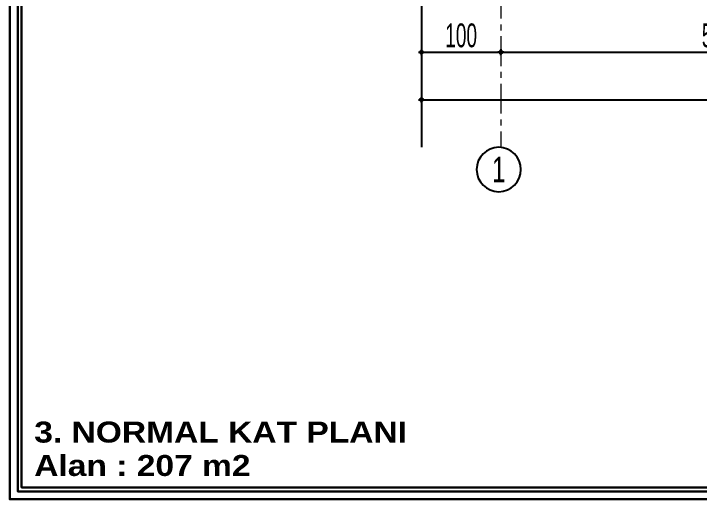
# Model space of a CAD drawing. Extents: x 386248 to 427517, y 4539405 to 4542296.
# Drawn here: x 395852 to 396717, y 4539405 to 4540018 of the extents above; entities that cross this region are included whole.
import ezdxf
from ezdxf.enums import TextEntityAlignment as Align

# ---------------------------------------------------------------- set-up
doc = ezdxf.new("R2010")
doc.units = 0
doc.linetypes.add('CENTER', pattern=[2, 1.25, -0.25, 0.25, -0.25])
doc.linetypes.add('CENTERX2', pattern=[4, 2.5, -0.5, 0.5, -0.5])
for name, color, linetype, lineweight in [('AKS', 251, 'CENTERX2', 20), ('AKS YAZISI', 4, 'Continuous', 25), ('ASIK', 3, 'Continuous', 20), ('DIŞ 2', 167, 'Continuous', 25), ('GOR1', 51, 'Continuous', 25), ('OLCU10', 2, 'Continuous', 25), ('YAZILAR', 1, 'Continuous', 30)]:
    doc.layers.add(name, color=color, linetype=linetype, lineweight=lineweight)
doc.styles.add('RomanSTA', font='')
doc.styles.add('T', font='ISOt.shx', dxfattribs={"width": 0.6})
doc.styles.add('UNIV', font='', dxfattribs={"width": 0.7})
doc.styles.get('RomanSTA').set_extended_font_data('Arial')
doc.styles.get('UNIV').set_extended_font_data('Comic Sans MS')
doc.dimstyles.new('DOT2', dxfattribs={"dimtxt": 20, "dimasz": 0.7, "dimexe": 5, "dimexo": 5, "dimgap": 6, "dimtad": 1, "dimdec": 0, "dimdsep": 46, "dimtxsty": 'T', "dimblk1": 'SEL2', "dimblk2": 'SEL2', "dimsah": 1, "dimcen": 0, "dimse1": 1, "dimse2": 1, "dimclrd": 256, "dimclre": 256, "dimclrt": 256, "dimadec": 0, "dimazin": 0, "dimtfac": 1, "dimtdec": 0, "dimtix": 1, "dimtmove": 2, "dimatfit": 3, "dimldrblk": 'SEL2', "dimfxl": 1, "dimtolj": 1, "dimtzin": 0, "dimarcsym": 0})

# ---------------------------------------------------------------- blocks, each defined once
blk = doc.blocks.new('AKS-NO')
blk.add_circle((0, 0), 35)
at = {"color": 7, "style": 'UNIV', "width": 0.7}
blk.add_attdef('AKS-NO', text='', height=40, dxfattribs=at).set_placement((0, 0), align=Align.MIDDLE)
blk = doc.blocks.new('SEL2')
at = {"layer": 'OLCU10'}
for p, q in [((5.25, 0), (-5.25, 0)), ((0, 5.25), (0, -3.95))]:
    blk.add_line(p, q, dxfattribs=at)
blk.add_circle((0, 0), 2.75, dxfattribs=at)
blk = doc.blocks.new('*D2406')
at = {"layer": 'Defpoints', "color": 0}
for p in [(397874.78, 4539909.21), (396366.17, 4539849.21), (397874.78, 4539849.21)]:
    blk.add_point(p, dxfattribs=at)
at = {"layer": 'DIŞ 2', "lineweight": -2}
blk.add_line((396366.87, 4539909.21), (397874.08, 4539909.21), dxfattribs=at)
at = {"layer": 'DIŞ 2', "linetype": 'ByBlock', "lineweight": -2, "xscale": 0.7, "yscale": 0.7, "zscale": 0.7, "rotation": 180}
blk.add_blockref('SEL2', (396366.17, 4539909.21), dxfattribs=at)
at = {"layer": 'DIŞ 2', "linetype": 'ByBlock', "lineweight": -2, "xscale": 0.7, "yscale": 0.7, "zscale": 0.7}
blk.add_blockref('SEL2', (397874.78, 4539909.21), dxfattribs=at)
at = {"layer": 'DIŞ 2', "insert": (397120.48, 4539930.21), "char_height": 30, "attachment_point": 5, "style": 'T'}
blk.add_mtext('\\A1;1509', dxfattribs=at)
blk = doc.blocks.new('*D2436')
at = {"layer": 'Defpoints', "color": 0}
for p in [(396366.17, 4539990.5), (396466.17, 4539990.5), (396466.17, 4539969.21)]:
    blk.add_point(p, dxfattribs=at)
at = {"layer": 'GOR1', "lineweight": -2}
blk.add_line((396366.87, 4539969.21), (396465.47, 4539969.21), dxfattribs=at)
at = {"layer": 'GOR1', "linetype": 'ByBlock', "lineweight": -2, "xscale": 0.7, "yscale": 0.7, "zscale": 0.7, "rotation": 180}
blk.add_blockref('SEL2', (396366.17, 4539969.21), dxfattribs=at)
at = {"layer": 'GOR1', "linetype": 'ByBlock', "lineweight": -2, "xscale": 0.7, "yscale": 0.7, "zscale": 0.7}
blk.add_blockref('SEL2', (396466.17, 4539969.21), dxfattribs=at)
at = {"layer": 'GOR1', "insert": (396416.17, 4539990.21), "char_height": 30, "attachment_point": 5, "style": 'T'}
blk.add_mtext('\\A1;100', dxfattribs=at)
blk = doc.blocks.new('*D2437')
at = {"layer": 'ASIK', "lineweight": -2}
blk.add_line((396466.87, 4539969.21), (397013.03, 4539969.21), dxfattribs=at)
at = {"layer": 'Defpoints', "color": 0}
for p in [(397013.73, 4540007.18), (396466.17, 4539990.5), (397013.73, 4539969.21)]:
    blk.add_point(p, dxfattribs=at)
at = {"layer": 'ASIK', "linetype": 'ByBlock', "lineweight": -2, "xscale": 0.7, "yscale": 0.7, "zscale": 0.7, "rotation": 180}
blk.add_blockref('SEL2', (396466.17, 4539969.21), dxfattribs=at)
at = {"layer": 'ASIK', "linetype": 'ByBlock', "lineweight": -2, "xscale": 0.7, "yscale": 0.7, "zscale": 0.7}
blk.add_blockref('SEL2', (397013.73, 4539969.21), dxfattribs=at)
at = {"layer": 'ASIK', "insert": (396739.95, 4539990.21), "char_height": 30, "attachment_point": 5, "style": 'T'}
blk.add_mtext('\\A1;548', dxfattribs=at)

msp = doc.modelspace()

# ---------------------------------------------------------------- linework, layer by layer
at = {"layer": 'AKS', "linetype": 'CENTER', "ltscale": 30}
msp.add_line((396466.174, 4540349.21), (396466.174, 4539849.21), dxfattribs=at)
at = {"layer": 'GOR1'}
msp.add_line((396366.174, 4540131.789), (396366.174, 4539849.21), dxfattribs=at)
at = {"layer": 'YAZILAR', "color": 133, "ltscale": 5}
for points in [[(395846.649, 4542295.7), (398385.858, 4542295.7), (398385.858, 4539405.231), (395846.649, 4539405.231)], [(395856.649, 4542285.7), (398375.858, 4542285.7), (398375.858, 4539415.231), (395856.649, 4539415.231)], [(395861.649, 4542280.7), (398370.858, 4542280.7), (398370.858, 4539420.231), (395861.649, 4539420.231)]]:
    msp.add_lwpolyline(points, close=True, dxfattribs=at)

# ---------------------------------------------------------------- block references
at = {"layer": 'AKS YAZISI'}
ref = msp.add_blockref('AKS-NO', (396463.648, 4539821.21), dxfattribs=dict(at, xscale=-0.8000000000029103, yscale=0.8000000000029103, zscale=0.8, rotation=180.0000000005319))
ref.add_attrib('AKS-NO', '1', dxfattribs={"layer": '0', "color": 7, "height": 32, "style": 'UNIV', "width": 0.7}).set_placement((396463.648, 4539821.21), align=Align.MIDDLE)

# ---------------------------------------------------------------- texts
at = {"layer": 'YAZILAR', "color": 0, "char_height": 26.47628, "width": 5120.77446, "attachment_point": 1, "style": 'RomanSTA'}
for s, insert in [('{\\fArial Black|b0|i0|c162|p34;3. NORMAL KAT PLANI}', (395877.555, 4539503.271)), ('{\\fArial Black|b0|i0|c0|p34;Alan : 207 m2}', (395877.555, 4539461.11))]:
    msp.add_mtext(s, dxfattribs=dict(at, insert=insert))

# ---------------------------------------------------------------- dimensions: what is measured, and where the dimension line sits
at = {"layer": 'ASIK'}
dim = msp.add_linear_dim(base=(397013.733, 4539969.21), p1=(396466.174, 4539990.5), p2=(397013.733, 4540007.177), dimstyle='DOT2', override={"dimtxt": 30, "dimtxsty": 'T', "dimldrblk": 'SEL2'}, dxfattribs=at)
dim.commit()
dim.dimension.update_dxf_attribs({"geometry": '*D2437', "text_midpoint": (396739.953, 4539990.21)})
at = {"layer": 'DIŞ 2'}
dim = msp.add_linear_dim(base=(397874.777, 4539909.21), p1=(396366.174, 4539849.21), p2=(397874.777, 4539849.21), dimstyle='DOT2', override={"dimtxt": 30, "dimtxsty": 'T', "dimldrblk": 'SEL2'}, dxfattribs=at)
dim.commit()
dim.dimension.update_dxf_attribs({"geometry": '*D2406', "text_midpoint": (397120.476, 4539930.21)})
at = {"layer": 'GOR1'}
dim = msp.add_linear_dim(base=(396466.174, 4539969.21), p1=(396366.174, 4539990.5), p2=(396466.174, 4539990.5), dimstyle='DOT2', override={"dimtxt": 30, "dimtxsty": 'T', "dimldrblk": 'SEL2'}, dxfattribs=at)
dim.commit()
dim.dimension.update_dxf_attribs({"geometry": '*D2436', "text_midpoint": (396416.174, 4539990.21)})

doc.saveas('drawing.dxf')
